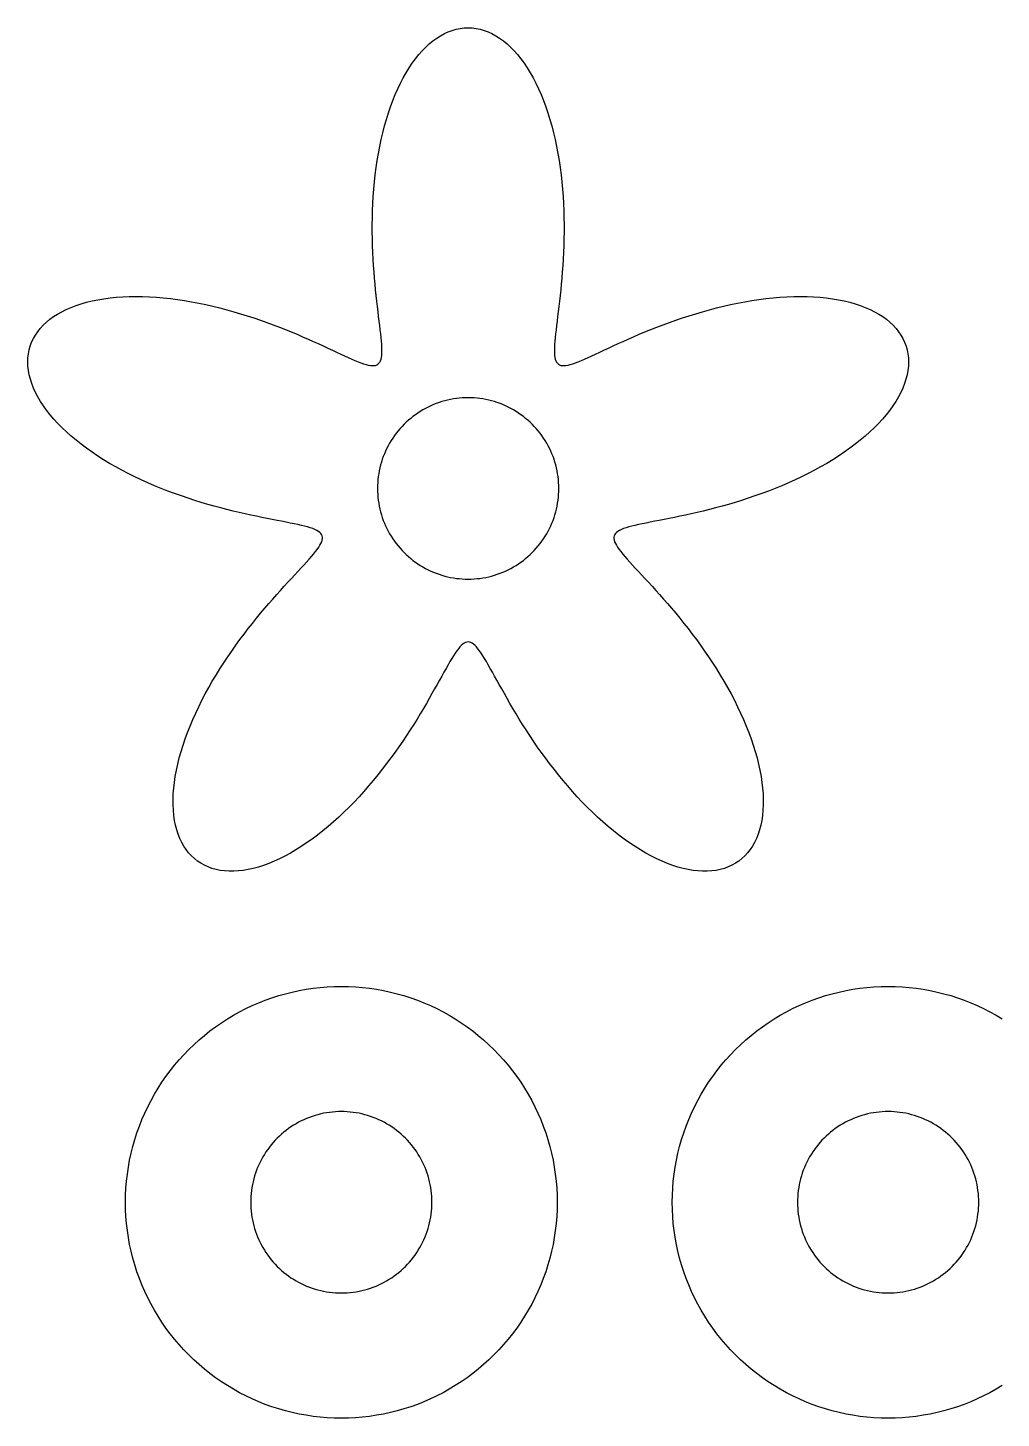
# Model space of a CAD drawing. Header units: millimetres. Extents: x 0 to 476, y 7 to 280.
# Drawn here: x 34.6 to 68.43, y 6.64 to 54.93 of the extents above; entities that cross this region are included whole.
import ezdxf

# ---------------------------------------------------------------- set-up
doc = ezdxf.new("R2010")
doc.units = ezdxf.units.MM
doc.layers.add('CUT', color=1, linetype='Continuous')

msp = doc.modelspace()

# ---------------------------------------------------------------- linework, layer by layer
at = {"layer": 'CUT'}
for points in [[(60.341, 38.842), (60.107, 38.755), (59.874, 38.672), (59.642, 38.593), (59.41, 38.518), (59.18, 38.447), (58.953, 38.38), (58.728, 38.317), (58.506, 38.257), (58.288, 38.2), (58.073, 38.147), (57.863, 38.097), (57.658, 38.05), (57.458, 38.006), (57.263, 37.965), (57.075, 37.926), (56.893, 37.889), (56.717, 37.855), (56.549, 37.822), (56.388, 37.791), (56.235, 37.761), (56.089, 37.732), (55.952, 37.704), (55.823, 37.676), (55.702, 37.649), (55.59, 37.621), (55.488, 37.594), (55.394, 37.565), (55.309, 37.536), (55.234, 37.506), (55.168, 37.474), (55.112, 37.441), (55.064, 37.406), (55.027, 37.368), (54.998, 37.328), (54.979, 37.285), (54.969, 37.239), (54.969, 37.19), (54.977, 37.138), (54.995, 37.082), (55.021, 37.021), (55.056, 36.957), (55.099, 36.888), (55.15, 36.815), (55.209, 36.737), (55.276, 36.654), (55.351, 36.566), (55.432, 36.473), (55.52, 36.375), (55.615, 36.272), (55.715, 36.163), (55.822, 36.048), (55.934, 35.928), (56.051, 35.803), (56.172, 35.672), (56.298, 35.535), (56.428, 35.393), (56.561, 35.245), (56.697, 35.092), (56.835, 34.933), (56.976, 34.769), (57.118, 34.6), (57.262, 34.426), (57.406, 34.247), (57.55, 34.064), (57.695, 33.876), (57.839, 33.683), (57.982, 33.486), (58.124, 33.286), (58.264, 33.082), (58.401, 32.874), (58.536, 32.664), (58.668, 32.45), (58.797, 32.234), (58.922, 32.016), (59.042, 31.796), (59.158, 31.575), (59.269, 31.352), (59.375, 31.128), (59.475, 30.904), (59.57, 30.68), (59.658, 30.457), (59.74, 30.234), (59.815, 30.012), (59.884, 29.791), (59.945, 29.572), (59.999, 29.356), (60.046, 29.142), (60.085, 28.931), (60.116, 28.724), (60.139, 28.521), (60.155, 28.321), (60.162, 28.127), (60.161, 27.937), (60.152, 27.753), (60.135, 27.574), (60.11, 27.401), (60.076, 27.235), (60.034, 27.076), (59.985, 26.923), (59.927, 26.778), (59.862, 26.64), (59.788, 26.511), (59.708, 26.389), (59.619, 26.276), (59.524, 26.171), (59.421, 26.076), (59.311, 25.989), (59.195, 25.912), (59.072, 25.844), (58.944, 25.785), (58.809, 25.736), (58.668, 25.697), (58.522, 25.667), (58.371, 25.647), (58.215, 25.637), (58.055, 25.637), (57.89, 25.647), (57.722, 25.666), (57.55, 25.696), (57.374, 25.735), (57.196, 25.783), (57.016, 25.841), (56.833, 25.908), (56.648, 25.984), (56.462, 26.069), (56.274, 26.163), (56.086, 26.265), (55.897, 26.375), (55.708, 26.494), (55.519, 26.619), (55.33, 26.753), (55.142, 26.893), (54.955, 27.04), (54.77, 27.193), (54.586, 27.352), (54.404, 27.517), (54.224, 27.686), (54.047, 27.861), (53.872, 28.04), (53.7, 28.222), (53.531, 28.408), (53.365, 28.597), (53.203, 28.789), (53.044, 28.982), (52.89, 29.177), (52.739, 29.373), (52.592, 29.57), (52.449, 29.767), (52.31, 29.963), (52.176, 30.159), (52.046, 30.353), (51.921, 30.546), (51.799, 30.736), (51.683, 30.924), (51.57, 31.108), (51.462, 31.289), (51.358, 31.466), (51.259, 31.638), (51.164, 31.805), (51.073, 31.967), (50.986, 32.123), (50.902, 32.273), (50.823, 32.416), (50.747, 32.553), (50.674, 32.682), (50.605, 32.804), (50.539, 32.919), (50.476, 33.025), (50.415, 33.123), (50.357, 33.212), (50.301, 33.292), (50.248, 33.364), (50.196, 33.426), (50.145, 33.479), (50.096, 33.522), (50.048, 33.556), (50, 33.581), (49.953, 33.595), (49.907, 33.6), (49.86, 33.595), (49.813, 33.581), (49.766, 33.556), (49.718, 33.522), (49.669, 33.479), (49.618, 33.426), (49.566, 33.364), (49.512, 33.292), (49.457, 33.212), (49.399, 33.123), (49.338, 33.025), (49.275, 32.919), (49.209, 32.804), (49.139, 32.682), (49.067, 32.553), (48.991, 32.416), (48.911, 32.273), (48.828, 32.123), (48.741, 31.967), (48.65, 31.805), (48.555, 31.638), (48.455, 31.466), (48.352, 31.289), (48.244, 31.108), (48.131, 30.924), (48.014, 30.736), (47.893, 30.546), (47.768, 30.353), (47.638, 30.159), (47.503, 29.963), (47.365, 29.767), (47.222, 29.57), (47.075, 29.373), (46.924, 29.177), (46.769, 28.982), (46.611, 28.789), (46.449, 28.597), (46.283, 28.408), (46.114, 28.222), (45.942, 28.04), (45.767, 27.861), (45.59, 27.686), (45.41, 27.517), (45.228, 27.352), (45.044, 27.193), (44.858, 27.04), (44.672, 26.893), (44.484, 26.753), (44.295, 26.619), (44.106, 26.494), (43.917, 26.375), (43.728, 26.265), (43.54, 26.163), (43.352, 26.069), (43.166, 25.984), (42.981, 25.908), (42.798, 25.841), (42.618, 25.783), (42.439, 25.735), (42.264, 25.696), (42.092, 25.666), (41.924, 25.647), (41.759, 25.637), (41.599, 25.637), (41.443, 25.647), (41.292, 25.667), (41.146, 25.697), (41.005, 25.736), (40.87, 25.785), (40.741, 25.844), (40.619, 25.912), (40.502, 25.989), (40.393, 26.076), (40.29, 26.171), (40.194, 26.276), (40.106, 26.389), (40.025, 26.511), (39.952, 26.64), (39.887, 26.778), (39.829, 26.923), (39.779, 27.076), (39.738, 27.235), (39.704, 27.401), (39.679, 27.574), (39.662, 27.753), (39.653, 27.937), (39.652, 28.127), (39.659, 28.321), (39.674, 28.521), (39.698, 28.724), (39.729, 28.931), (39.768, 29.142), (39.814, 29.356), (39.869, 29.572), (39.93, 29.791), (39.998, 30.012), (40.074, 30.234), (40.156, 30.457), (40.244, 30.68), (40.338, 30.904), (40.439, 31.128), (40.545, 31.352), (40.656, 31.575), (40.772, 31.796), (40.892, 32.016), (41.017, 32.234), (41.145, 32.45), (41.277, 32.664), (41.412, 32.874), (41.55, 33.082), (41.69, 33.286), (41.832, 33.486), (41.975, 33.683), (42.119, 33.876), (42.263, 34.064), (42.408, 34.247), (42.552, 34.426), (42.696, 34.6), (42.838, 34.769), (42.979, 34.933), (43.117, 35.092), (43.253, 35.245), (43.386, 35.393), (43.516, 35.535), (43.641, 35.672), (43.763, 35.803), (43.88, 35.928), (43.992, 36.048), (44.098, 36.163), (44.199, 36.272), (44.294, 36.375), (44.382, 36.473), (44.463, 36.566), (44.538, 36.654), (44.604, 36.737), (44.664, 36.815), (44.715, 36.888), (44.758, 36.957), (44.793, 37.021), (44.819, 37.082), (44.836, 37.138), (44.845, 37.19), (44.844, 37.239), (44.835, 37.285), (44.816, 37.328), (44.787, 37.368), (44.749, 37.406), (44.702, 37.441), (44.646, 37.474), (44.58, 37.506), (44.504, 37.536), (44.42, 37.565), (44.326, 37.594), (44.223, 37.621), (44.112, 37.649), (43.991, 37.676), (43.862, 37.704), (43.725, 37.732), (43.579, 37.761), (43.426, 37.791), (43.265, 37.822), (43.096, 37.855), (42.921, 37.889), (42.739, 37.926), (42.55, 37.965), (42.356, 38.006), (42.156, 38.05), (41.951, 38.097), (41.741, 38.147), (41.526, 38.2), (41.308, 38.257), (41.086, 38.317), (40.861, 38.38), (40.633, 38.447), (40.404, 38.518), (40.172, 38.593), (39.94, 38.672), (39.707, 38.755), (39.473, 38.842), (39.24, 38.933), (39.008, 39.028), (38.777, 39.128), (38.548, 39.231), (38.321, 39.338), (38.097, 39.449), (37.876, 39.564), (37.659, 39.682), (37.447, 39.805), (37.238, 39.93), (37.035, 40.059), (36.838, 40.192), (36.647, 40.327), (36.462, 40.465), (36.283, 40.606), (36.113, 40.749), (35.949, 40.895), (35.794, 41.043), (35.647, 41.192), (35.508, 41.343), (35.379, 41.495), (35.258, 41.648), (35.148, 41.802), (35.047, 41.957), (34.955, 42.111), (34.874, 42.266), (34.804, 42.42), (34.744, 42.574), (34.694, 42.726), (34.656, 42.878), (34.628, 43.027), (34.611, 43.175), (34.605, 43.321), (34.61, 43.465), (34.625, 43.605), (34.652, 43.743), (34.69, 43.878), (34.739, 44.009), (34.798, 44.136), (34.868, 44.259), (34.948, 44.378), (35.039, 44.492), (35.139, 44.602), (35.25, 44.707), (35.37, 44.807), (35.5, 44.901), (35.639, 44.99), (35.787, 45.073), (35.943, 45.15), (36.108, 45.222), (36.28, 45.288), (36.46, 45.347), (36.648, 45.4), (36.842, 45.447), (37.043, 45.488), (37.249, 45.522), (37.462, 45.55), (37.68, 45.572), (37.902, 45.588), (38.129, 45.597), (38.36, 45.6), (38.594, 45.597), (38.832, 45.588), (39.072, 45.573), (39.314, 45.552), (39.558, 45.526), (39.803, 45.495), (40.05, 45.458), (40.296, 45.416), (40.543, 45.369), (40.789, 45.318), (41.034, 45.263), (41.277, 45.203), (41.519, 45.14), (41.759, 45.073), (41.997, 45.003), (42.231, 44.93), (42.462, 44.855), (42.69, 44.777), (42.914, 44.698), (43.133, 44.617), (43.348, 44.535), (43.558, 44.453), (43.762, 44.369), (43.962, 44.286), (44.155, 44.204), (44.343, 44.122), (44.525, 44.041), (44.7, 43.962), (44.869, 43.884), (45.031, 43.809), (45.187, 43.737), (45.335, 43.667), (45.477, 43.601), (45.612, 43.539), (45.739, 43.481), (45.86, 43.428), (45.974, 43.379), (46.08, 43.336), (46.18, 43.298), (46.272, 43.265), (46.357, 43.239), (46.436, 43.219), (46.508, 43.206), (46.573, 43.2), (46.632, 43.201), (46.685, 43.209), (46.731, 43.225), (46.772, 43.248), (46.807, 43.279), (46.836, 43.319), (46.86, 43.366), (46.879, 43.422), (46.893, 43.486), (46.903, 43.559), (46.909, 43.64), (46.91, 43.729), (46.908, 43.827), (46.903, 43.933), (46.894, 44.048), (46.883, 44.171), (46.869, 44.302), (46.854, 44.442), (46.836, 44.589), (46.817, 44.744), (46.797, 44.907), (46.776, 45.077), (46.755, 45.255), (46.734, 45.439), (46.713, 45.63), (46.692, 45.828), (46.672, 46.032), (46.653, 46.242), (46.636, 46.457), (46.62, 46.677), (46.606, 46.902), (46.594, 47.132), (46.585, 47.366), (46.579, 47.603), (46.576, 47.843), (46.575, 48.086), (46.579, 48.332), (46.586, 48.579), (46.596, 48.828), (46.611, 49.078), (46.629, 49.328), (46.652, 49.578), (46.68, 49.828), (46.711, 50.077), (46.748, 50.324), (46.789, 50.57), (46.835, 50.813), (46.885, 51.053), (46.94, 51.29), (47, 51.523), (47.065, 51.751), (47.135, 51.975), (47.209, 52.194), (47.288, 52.407), (47.371, 52.614), (47.459, 52.814), (47.552, 53.007), (47.648, 53.193), (47.749, 53.372), (47.854, 53.542), (47.962, 53.704), (48.075, 53.857), (48.19, 54.001), (48.309, 54.135), (48.431, 54.26), (48.556, 54.375), (48.683, 54.479), (48.813, 54.574), (48.945, 54.657), (49.079, 54.73), (49.215, 54.792), (49.351, 54.843), (49.489, 54.882), (49.628, 54.911), (49.767, 54.928), (49.907, 54.933), (50.046, 54.928), (50.186, 54.911), (50.325, 54.882), (50.462, 54.843), (50.599, 54.792), (50.735, 54.73), (50.869, 54.657), (51.001, 54.574), (51.13, 54.479), (51.258, 54.375), (51.383, 54.26), (51.505, 54.135), (51.624, 54.001), (51.739, 53.857), (51.851, 53.704), (51.96, 53.542), (52.065, 53.372), (52.165, 53.193), (52.262, 53.007), (52.354, 52.814), (52.442, 52.614), (52.526, 52.407), (52.605, 52.194), (52.679, 51.975), (52.749, 51.751), (52.813, 51.523), (52.873, 51.29), (52.929, 51.053), (52.979, 50.813), (53.025, 50.57), (53.066, 50.324), (53.102, 50.077), (53.134, 49.828), (53.161, 49.578), (53.184, 49.328), (53.203, 49.078), (53.218, 48.828), (53.228, 48.579), (53.235, 48.332), (53.238, 48.086), (53.238, 47.843), (53.235, 47.603), (53.228, 47.366), (53.219, 47.132), (53.208, 46.902), (53.194, 46.677), (53.178, 46.457), (53.161, 46.242), (53.142, 46.032), (53.122, 45.828), (53.101, 45.63), (53.08, 45.439), (53.059, 45.255), (53.037, 45.077), (53.017, 44.907), (52.997, 44.744), (52.978, 44.589), (52.96, 44.442), (52.944, 44.302), (52.931, 44.171), (52.92, 44.048), (52.911, 43.933), (52.906, 43.827), (52.904, 43.729), (52.905, 43.64), (52.911, 43.559), (52.92, 43.486), (52.935, 43.422), (52.954, 43.366), (52.978, 43.319), (53.007, 43.279), (53.042, 43.248), (53.082, 43.225), (53.129, 43.209), (53.181, 43.201), (53.24, 43.2), (53.306, 43.206), (53.378, 43.219), (53.456, 43.239), (53.542, 43.265), (53.634, 43.298), (53.734, 43.336), (53.84, 43.379), (53.954, 43.428), (54.074, 43.481), (54.202, 43.539), (54.337, 43.601), (54.479, 43.667), (54.627, 43.737), (54.783, 43.809), (54.945, 43.884), (55.114, 43.962), (55.289, 44.041), (55.471, 44.122), (55.658, 44.204), (55.852, 44.286), (56.051, 44.369), (56.256, 44.453), (56.466, 44.535), (56.681, 44.617), (56.9, 44.698), (57.124, 44.777), (57.351, 44.855), (57.583, 44.93), (57.817, 45.003), (58.054, 45.073), (58.294, 45.14), (58.536, 45.203), (58.78, 45.263), (59.025, 45.318), (59.271, 45.369), (59.518, 45.416), (59.764, 45.458), (60.01, 45.495), (60.256, 45.526), (60.5, 45.552), (60.742, 45.573), (60.982, 45.588), (61.22, 45.597), (61.454, 45.6), (61.685, 45.597), (61.912, 45.588), (62.134, 45.572), (62.352, 45.55), (62.564, 45.522), (62.771, 45.488), (62.972, 45.447), (63.166, 45.4), (63.354, 45.347), (63.534, 45.288), (63.706, 45.222), (63.871, 45.15), (64.027, 45.073), (64.175, 44.99), (64.314, 44.901), (64.444, 44.807), (64.564, 44.707), (64.675, 44.602), (64.775, 44.492), (64.866, 44.378), (64.946, 44.259), (65.016, 44.136), (65.075, 44.009), (65.124, 43.878), (65.162, 43.743), (65.188, 43.605), (65.204, 43.465), (65.209, 43.321), (65.203, 43.175), (65.186, 43.027), (65.158, 42.878), (65.12, 42.726), (65.07, 42.574), (65.01, 42.42), (64.939, 42.266), (64.858, 42.111), (64.767, 41.957), (64.666, 41.802), (64.555, 41.648), (64.435, 41.495), (64.306, 41.343), (64.167, 41.192), (64.02, 41.043), (63.865, 40.895), (63.701, 40.749), (63.53, 40.606), (63.352, 40.465), (63.167, 40.327), (62.976, 40.192), (62.778, 40.059), (62.575, 39.93), (62.367, 39.805), (62.154, 39.682), (61.937, 39.564), (61.717, 39.449), (61.493, 39.338), (61.266, 39.231), (61.037, 39.128), (60.806, 39.028), (60.574, 38.933), (60.341, 38.842)], [(53.055, 39.036), (53.05, 39.139), (53.042, 39.242), (53.03, 39.344), (53.015, 39.446), (52.996, 39.548), (52.975, 39.649), (52.95, 39.749), (52.921, 39.848), (52.89, 39.946), (52.855, 40.043), (52.817, 40.139), (52.776, 40.233), (52.732, 40.327), (52.685, 40.418), (52.635, 40.508), (52.582, 40.597), (52.526, 40.683), (52.467, 40.768), (52.406, 40.851), (52.342, 40.932), (52.275, 41.01), (52.206, 41.087), (52.134, 41.161), (52.06, 41.232), (51.984, 41.302), (51.905, 41.368), (51.825, 41.432), (51.742, 41.494), (51.657, 41.552), (51.57, 41.608), (51.482, 41.661), (51.392, 41.711), (51.3, 41.758), (51.207, 41.803), (51.112, 41.844), (51.016, 41.881), (50.919, 41.916), (50.821, 41.948), (50.722, 41.976), (50.622, 42.001), (50.521, 42.023), (50.42, 42.041), (50.318, 42.056), (50.216, 42.068), (50.113, 42.077), (50.01, 42.082), (49.907, 42.083), (49.804, 42.082), (49.701, 42.077), (49.598, 42.068), (49.496, 42.056), (49.394, 42.041), (49.292, 42.023), (49.192, 42.001), (49.092, 41.976), (48.993, 41.948), (48.894, 41.916), (48.797, 41.881), (48.701, 41.844), (48.607, 41.803), (48.514, 41.758), (48.422, 41.711), (48.332, 41.661), (48.243, 41.608), (48.157, 41.552), (48.072, 41.494), (47.989, 41.432), (47.909, 41.368), (47.83, 41.302), (47.754, 41.232), (47.68, 41.161), (47.608, 41.087), (47.539, 41.01), (47.472, 40.932), (47.408, 40.851), (47.346, 40.768), (47.288, 40.683), (47.232, 40.597), (47.179, 40.508), (47.129, 40.418), (47.082, 40.327), (47.038, 40.233), (46.997, 40.139), (46.959, 40.043), (46.924, 39.946), (46.893, 39.848), (46.864, 39.749), (46.839, 39.649), (46.817, 39.548), (46.799, 39.446), (46.784, 39.344), (46.772, 39.242), (46.764, 39.139), (46.759, 39.036), (46.757, 38.933), (46.759, 38.83), (46.764, 38.727), (46.772, 38.625), (46.784, 38.522), (46.799, 38.42), (46.817, 38.319), (46.839, 38.218), (46.864, 38.118), (46.893, 38.019), (46.924, 37.921), (46.959, 37.824), (46.997, 37.728), (47.038, 37.633), (47.082, 37.54), (47.129, 37.448), (47.179, 37.358), (47.232, 37.27), (47.288, 37.183), (47.346, 37.099), (47.408, 37.016), (47.472, 36.935), (47.539, 36.856), (47.608, 36.78), (47.68, 36.706), (47.754, 36.634), (47.83, 36.565), (47.909, 36.498), (47.989, 36.434), (48.072, 36.373), (48.157, 36.314), (48.243, 36.258), (48.332, 36.205), (48.422, 36.155), (48.514, 36.108), (48.607, 36.064), (48.701, 36.023), (48.797, 35.985), (48.894, 35.951), (48.993, 35.919), (49.092, 35.891), (49.192, 35.866), (49.292, 35.844), (49.394, 35.825), (49.496, 35.81), (49.598, 35.799), (49.701, 35.79), (49.804, 35.785), (49.907, 35.783), (50.01, 35.785), (50.113, 35.79), (50.216, 35.799), (50.318, 35.81), (50.42, 35.825), (50.521, 35.844), (50.622, 35.866), (50.722, 35.891), (50.821, 35.919), (50.919, 35.951), (51.016, 35.985), (51.112, 36.023), (51.207, 36.064), (51.3, 36.108), (51.392, 36.155), (51.482, 36.205), (51.57, 36.258), (51.657, 36.314), (51.742, 36.373), (51.825, 36.434), (51.905, 36.498), (51.984, 36.565), (52.06, 36.634), (52.134, 36.706), (52.206, 36.78), (52.275, 36.856), (52.342, 36.935), (52.406, 37.016), (52.467, 37.099), (52.526, 37.183), (52.582, 37.27), (52.635, 37.358), (52.685, 37.448), (52.732, 37.54), (52.776, 37.633), (52.817, 37.728), (52.855, 37.824), (52.89, 37.921), (52.921, 38.019), (52.95, 38.118), (52.975, 38.218), (52.996, 38.319), (53.015, 38.42), (53.03, 38.522), (53.042, 38.625), (53.05, 38.727), (53.055, 38.83), (53.057, 38.933), (53.055, 39.036)], [(52.996, 13.892), (52.984, 13.647), (52.964, 13.402), (52.936, 13.158), (52.9, 12.916), (52.856, 12.674), (52.804, 12.434), (52.744, 12.196), (52.677, 11.96), (52.602, 11.726), (52.519, 11.495), (52.429, 11.267), (52.331, 11.042), (52.227, 10.82), (52.114, 10.602), (51.995, 10.387), (51.869, 10.177), (51.736, 9.97), (51.596, 9.769), (51.45, 9.572), (51.298, 9.379), (51.139, 9.192), (50.974, 9.01), (50.803, 8.834), (50.627, 8.663), (50.445, 8.498), (50.258, 8.34), (50.066, 8.187), (49.869, 8.041), (49.667, 7.901), (49.461, 7.768), (49.25, 7.642), (49.035, 7.523), (48.817, 7.411), (48.595, 7.306), (48.37, 7.208), (48.142, 7.118), (47.911, 7.035), (47.677, 6.96), (47.441, 6.893), (47.203, 6.833), (46.963, 6.781), (46.722, 6.737), (46.479, 6.701), (46.235, 6.673), (45.991, 6.653), (45.745, 6.641), (45.5, 6.637), (45.255, 6.641), (45.009, 6.653), (44.765, 6.673), (44.521, 6.701), (44.278, 6.737), (44.037, 6.781), (43.797, 6.833), (43.559, 6.893), (43.323, 6.96), (43.089, 7.035), (42.858, 7.118), (42.63, 7.208), (42.405, 7.306), (42.183, 7.411), (41.965, 7.523), (41.75, 7.642), (41.539, 7.768), (41.333, 7.901), (41.131, 8.041), (40.934, 8.187), (40.742, 8.34), (40.555, 8.498), (40.373, 8.663), (40.197, 8.834), (40.026, 9.01), (39.861, 9.192), (39.702, 9.379), (39.55, 9.572), (39.404, 9.769), (39.264, 9.97), (39.131, 10.177), (39.005, 10.387), (38.886, 10.602), (38.773, 10.82), (38.669, 11.042), (38.571, 11.267), (38.481, 11.495), (38.398, 11.726), (38.323, 11.96), (38.256, 12.196), (38.196, 12.434), (38.144, 12.674), (38.1, 12.916), (38.064, 13.158), (38.036, 13.402), (38.016, 13.647), (38.004, 13.892), (38, 14.137), (38.004, 14.383), (38.016, 14.628), (38.036, 14.872), (38.064, 15.116), (38.1, 15.359), (38.144, 15.6), (38.196, 15.84), (38.256, 16.078), (38.323, 16.314), (38.398, 16.548), (38.481, 16.779), (38.571, 17.007), (38.669, 17.233), (38.773, 17.454), (38.886, 17.673), (39.005, 17.887), (39.131, 18.098), (39.264, 18.304), (39.404, 18.506), (39.55, 18.703), (39.702, 18.895), (39.861, 19.082), (40.026, 19.264), (40.197, 19.441), (40.373, 19.611), (40.555, 19.776), (40.742, 19.935), (40.934, 20.087), (41.131, 20.234), (41.333, 20.373), (41.539, 20.506), (41.75, 20.632), (41.965, 20.752), (42.183, 20.864), (42.405, 20.969), (42.63, 21.066), (42.858, 21.157), (43.089, 21.239), (43.323, 21.314), (43.559, 21.382), (43.797, 21.441), (44.037, 21.493), (44.278, 21.537), (44.521, 21.573), (44.765, 21.601), (45.009, 21.621), (45.255, 21.633), (45.5, 21.637), (45.745, 21.633), (45.991, 21.621), (46.235, 21.601), (46.479, 21.573), (46.722, 21.537), (46.963, 21.493), (47.203, 21.441), (47.441, 21.382), (47.677, 21.314), (47.911, 21.239), (48.142, 21.157), (48.37, 21.066), (48.595, 20.969), (48.817, 20.864), (49.035, 20.752), (49.25, 20.632), (49.461, 20.506), (49.667, 20.373), (49.869, 20.234), (50.066, 20.087), (50.258, 19.935), (50.445, 19.776), (50.627, 19.611), (50.803, 19.441), (50.974, 19.264), (51.139, 19.082), (51.298, 18.895), (51.45, 18.703), (51.596, 18.506), (51.736, 18.304), (51.869, 18.098), (51.995, 17.887), (52.114, 17.673), (52.227, 17.454), (52.331, 17.233), (52.429, 17.007), (52.519, 16.779), (52.602, 16.548), (52.677, 16.314), (52.744, 16.078), (52.804, 15.84), (52.856, 15.6), (52.9, 15.359), (52.936, 15.116), (52.964, 14.872), (52.984, 14.628), (52.996, 14.383), (53, 14.137), (52.996, 13.892)], [(48.648, 14.24), (48.643, 14.343), (48.635, 14.446), (48.623, 14.548), (48.608, 14.65), (48.589, 14.752), (48.568, 14.853), (48.543, 14.953), (48.514, 15.052), (48.483, 15.15), (48.448, 15.247), (48.41, 15.343), (48.369, 15.437), (48.325, 15.53), (48.278, 15.622), (48.228, 15.712), (48.175, 15.801), (48.119, 15.887), (48.06, 15.972), (47.999, 16.055), (47.935, 16.136), (47.868, 16.214), (47.799, 16.291), (47.727, 16.365), (47.653, 16.436), (47.577, 16.506), (47.498, 16.572), (47.418, 16.636), (47.335, 16.698), (47.25, 16.756), (47.163, 16.812), (47.075, 16.865), (46.985, 16.915), (46.893, 16.962), (46.8, 17.006), (46.705, 17.047), (46.61, 17.085), (46.513, 17.12), (46.414, 17.152), (46.315, 17.18), (46.215, 17.205), (46.115, 17.227), (46.013, 17.245), (45.911, 17.26), (45.809, 17.272), (45.706, 17.28), (45.603, 17.286), (45.5, 17.287), (45.397, 17.286), (45.294, 17.28), (45.191, 17.272), (45.089, 17.26), (44.987, 17.245), (44.885, 17.227), (44.785, 17.205), (44.685, 17.18), (44.586, 17.152), (44.487, 17.12), (44.39, 17.085), (44.295, 17.047), (44.2, 17.006), (44.107, 16.962), (44.015, 16.915), (43.925, 16.865), (43.837, 16.812), (43.75, 16.756), (43.665, 16.698), (43.582, 16.636), (43.502, 16.572), (43.423, 16.506), (43.347, 16.436), (43.273, 16.365), (43.201, 16.291), (43.132, 16.214), (43.065, 16.136), (43.001, 16.055), (42.94, 15.972), (42.881, 15.887), (42.825, 15.801), (42.772, 15.712), (42.722, 15.622), (42.675, 15.53), (42.631, 15.437), (42.59, 15.343), (42.552, 15.247), (42.517, 15.15), (42.486, 15.052), (42.457, 14.953), (42.432, 14.853), (42.411, 14.752), (42.392, 14.65), (42.377, 14.548), (42.365, 14.446), (42.357, 14.343), (42.352, 14.24), (42.35, 14.137), (42.352, 14.034), (42.357, 13.931), (42.365, 13.828), (42.377, 13.726), (42.392, 13.624), (42.411, 13.523), (42.432, 13.422), (42.457, 13.322), (42.486, 13.223), (42.517, 13.125), (42.552, 13.028), (42.59, 12.932), (42.631, 12.837), (42.675, 12.744), (42.722, 12.652), (42.772, 12.562), (42.825, 12.474), (42.881, 12.387), (42.94, 12.302), (43.001, 12.22), (43.065, 12.139), (43.132, 12.06), (43.201, 11.984), (43.273, 11.91), (43.347, 11.838), (43.423, 11.769), (43.502, 11.702), (43.582, 11.638), (43.665, 11.577), (43.75, 11.518), (43.837, 11.462), (43.925, 11.409), (44.015, 11.359), (44.107, 11.312), (44.2, 11.268), (44.295, 11.227), (44.39, 11.189), (44.487, 11.154), (44.586, 11.123), (44.685, 11.095), (44.785, 11.07), (44.885, 11.048), (44.987, 11.029), (45.089, 11.014), (45.191, 11.002), (45.294, 10.994), (45.397, 10.989), (45.5, 10.987), (45.603, 10.989), (45.706, 10.994), (45.809, 11.002), (45.911, 11.014), (46.013, 11.029), (46.115, 11.048), (46.215, 11.07), (46.315, 11.095), (46.414, 11.123), (46.513, 11.154), (46.61, 11.189), (46.705, 11.227), (46.8, 11.268), (46.893, 11.312), (46.985, 11.359), (47.075, 11.409), (47.163, 11.462), (47.25, 11.518), (47.335, 11.577), (47.418, 11.638), (47.498, 11.702), (47.577, 11.769), (47.653, 11.838), (47.727, 11.91), (47.799, 11.984), (47.868, 12.06), (47.935, 12.139), (47.999, 12.22), (48.06, 12.302), (48.119, 12.387), (48.175, 12.474), (48.228, 12.562), (48.278, 12.652), (48.325, 12.744), (48.369, 12.837), (48.41, 12.932), (48.448, 13.028), (48.483, 13.125), (48.514, 13.223), (48.543, 13.322), (48.568, 13.422), (48.589, 13.523), (48.608, 13.624), (48.623, 13.726), (48.635, 13.828), (48.643, 13.931), (48.648, 14.034), (48.65, 14.137), (48.648, 14.24)], [(67.648, 14.24), (67.643, 14.343), (67.635, 14.446), (67.623, 14.548), (67.608, 14.65), (67.589, 14.752), (67.568, 14.853), (67.543, 14.953), (67.514, 15.052), (67.483, 15.15), (67.448, 15.247), (67.41, 15.343), (67.369, 15.437), (67.325, 15.53), (67.278, 15.622), (67.228, 15.712), (67.175, 15.801), (67.119, 15.887), (67.06, 15.972), (66.999, 16.055), (66.935, 16.136), (66.868, 16.214), (66.799, 16.291), (66.727, 16.365), (66.653, 16.436), (66.577, 16.506), (66.498, 16.572), (66.418, 16.636), (66.335, 16.698), (66.25, 16.756), (66.163, 16.812), (66.075, 16.865), (65.985, 16.915), (65.893, 16.962), (65.8, 17.006), (65.705, 17.047), (65.61, 17.085), (65.513, 17.12), (65.414, 17.152), (65.315, 17.18), (65.215, 17.205), (65.115, 17.227), (65.013, 17.245), (64.911, 17.26), (64.809, 17.272), (64.706, 17.28), (64.603, 17.286), (64.5, 17.287), (64.397, 17.286), (64.294, 17.28), (64.191, 17.272), (64.089, 17.26), (63.987, 17.245), (63.885, 17.227), (63.785, 17.205), (63.685, 17.18), (63.586, 17.152), (63.487, 17.12), (63.39, 17.085), (63.295, 17.047), (63.2, 17.006), (63.107, 16.962), (63.015, 16.915), (62.925, 16.865), (62.837, 16.812), (62.75, 16.756), (62.665, 16.698), (62.582, 16.636), (62.502, 16.572), (62.423, 16.506), (62.347, 16.436), (62.273, 16.365), (62.201, 16.291), (62.132, 16.214), (62.065, 16.136), (62.001, 16.055), (61.94, 15.972), (61.881, 15.887), (61.825, 15.801), (61.772, 15.712), (61.722, 15.622), (61.675, 15.53), (61.631, 15.437), (61.59, 15.343), (61.552, 15.247), (61.517, 15.15), (61.486, 15.052), (61.457, 14.953), (61.432, 14.853), (61.411, 14.752), (61.392, 14.65), (61.377, 14.548), (61.365, 14.446), (61.357, 14.343), (61.352, 14.24), (61.35, 14.137), (61.352, 14.034), (61.357, 13.931), (61.365, 13.828), (61.377, 13.726), (61.392, 13.624), (61.411, 13.523), (61.432, 13.422), (61.457, 13.322), (61.486, 13.223), (61.517, 13.125), (61.552, 13.028), (61.59, 12.932), (61.631, 12.837), (61.675, 12.744), (61.722, 12.652), (61.772, 12.562), (61.825, 12.474), (61.881, 12.387), (61.94, 12.302), (62.001, 12.22), (62.065, 12.139), (62.132, 12.06), (62.201, 11.984), (62.273, 11.91), (62.347, 11.838), (62.423, 11.769), (62.502, 11.702), (62.582, 11.638), (62.665, 11.577), (62.75, 11.518), (62.837, 11.462), (62.925, 11.409), (63.015, 11.359), (63.107, 11.312), (63.2, 11.268), (63.295, 11.227), (63.39, 11.189), (63.487, 11.154), (63.586, 11.123), (63.685, 11.095), (63.785, 11.07), (63.885, 11.048), (63.987, 11.029), (64.089, 11.014), (64.191, 11.002), (64.294, 10.994), (64.397, 10.989), (64.5, 10.987), (64.603, 10.989), (64.706, 10.994), (64.809, 11.002), (64.911, 11.014), (65.013, 11.029), (65.115, 11.048), (65.215, 11.07), (65.315, 11.095), (65.414, 11.123), (65.513, 11.154), (65.61, 11.189), (65.705, 11.227), (65.8, 11.268), (65.893, 11.312), (65.985, 11.359), (66.075, 11.409), (66.163, 11.462), (66.25, 11.518), (66.335, 11.577), (66.418, 11.638), (66.498, 11.702), (66.577, 11.769), (66.653, 11.838), (66.727, 11.91), (66.799, 11.984), (66.868, 12.06), (66.935, 12.139), (66.999, 12.22), (67.06, 12.302), (67.119, 12.387), (67.175, 12.474), (67.228, 12.562), (67.278, 12.652), (67.325, 12.744), (67.369, 12.837), (67.41, 12.932), (67.448, 13.028), (67.483, 13.125), (67.514, 13.223), (67.543, 13.322), (67.568, 13.422), (67.589, 13.523), (67.608, 13.624), (67.623, 13.726), (67.635, 13.828), (67.643, 13.931), (67.648, 14.034), (67.65, 14.137), (67.648, 14.24)]]:
    msp.add_lwpolyline(points, close=True, dxfattribs=at)
msp.add_lwpolyline([(68.461, 7.768), (68.25, 7.642), (68.035, 7.523), (67.817, 7.411), (67.595, 7.306), (67.37, 7.208), (67.142, 7.118), (66.911, 7.035), (66.677, 6.96), (66.441, 6.893), (66.203, 6.833), (65.963, 6.781), (65.722, 6.737), (65.479, 6.701), (65.235, 6.673), (64.991, 6.653), (64.745, 6.641), (64.5, 6.637), (64.255, 6.641), (64.009, 6.653), (63.765, 6.673), (63.521, 6.701), (63.278, 6.737), (63.037, 6.781), (62.797, 6.833), (62.559, 6.893), (62.323, 6.96), (62.089, 7.035), (61.858, 7.118), (61.63, 7.208), (61.405, 7.306), (61.183, 7.411), (60.965, 7.523), (60.75, 7.642), (60.539, 7.768), (60.333, 7.901), (60.131, 8.041), (59.934, 8.187), (59.742, 8.34), (59.555, 8.498), (59.373, 8.663), (59.197, 8.834), (59.026, 9.01), (58.861, 9.192), (58.702, 9.379), (58.55, 9.572), (58.404, 9.769), (58.264, 9.97), (58.131, 10.177), (58.005, 10.387), (57.886, 10.602), (57.773, 10.82), (57.669, 11.042), (57.571, 11.267), (57.481, 11.495), (57.398, 11.726), (57.323, 11.96), (57.256, 12.196), (57.196, 12.434), (57.144, 12.674), (57.1, 12.916), (57.064, 13.158), (57.036, 13.402), (57.016, 13.647), (57.004, 13.892), (57, 14.137), (57.004, 14.383), (57.016, 14.628), (57.036, 14.872), (57.064, 15.116), (57.1, 15.359), (57.144, 15.6), (57.196, 15.84), (57.256, 16.078), (57.323, 16.314), (57.398, 16.548), (57.481, 16.779), (57.571, 17.007), (57.669, 17.233), (57.773, 17.454), (57.886, 17.673), (58.005, 17.887), (58.131, 18.098), (58.264, 18.304), (58.404, 18.506), (58.55, 18.703), (58.702, 18.895), (58.861, 19.082), (59.026, 19.264), (59.197, 19.441), (59.373, 19.611), (59.555, 19.776), (59.742, 19.935), (59.934, 20.087), (60.131, 20.234), (60.333, 20.373), (60.539, 20.506), (60.75, 20.632), (60.965, 20.752), (61.183, 20.864), (61.405, 20.969), (61.63, 21.066), (61.858, 21.157), (62.089, 21.239), (62.323, 21.314), (62.559, 21.382), (62.797, 21.441), (63.037, 21.493), (63.278, 21.537), (63.521, 21.573), (63.765, 21.601), (64.009, 21.621), (64.255, 21.633), (64.5, 21.637), (64.745, 21.633), (64.991, 21.621), (65.235, 21.601), (65.479, 21.573), (65.722, 21.537), (65.963, 21.493), (66.203, 21.441), (66.441, 21.382), (66.677, 21.314), (66.911, 21.239), (67.142, 21.157), (67.37, 21.066), (67.595, 20.969), (67.817, 20.864), (68.035, 20.752), (68.25, 20.632), (68.461, 20.506)], dxfattribs=at)

doc.saveas('drawing.dxf')
